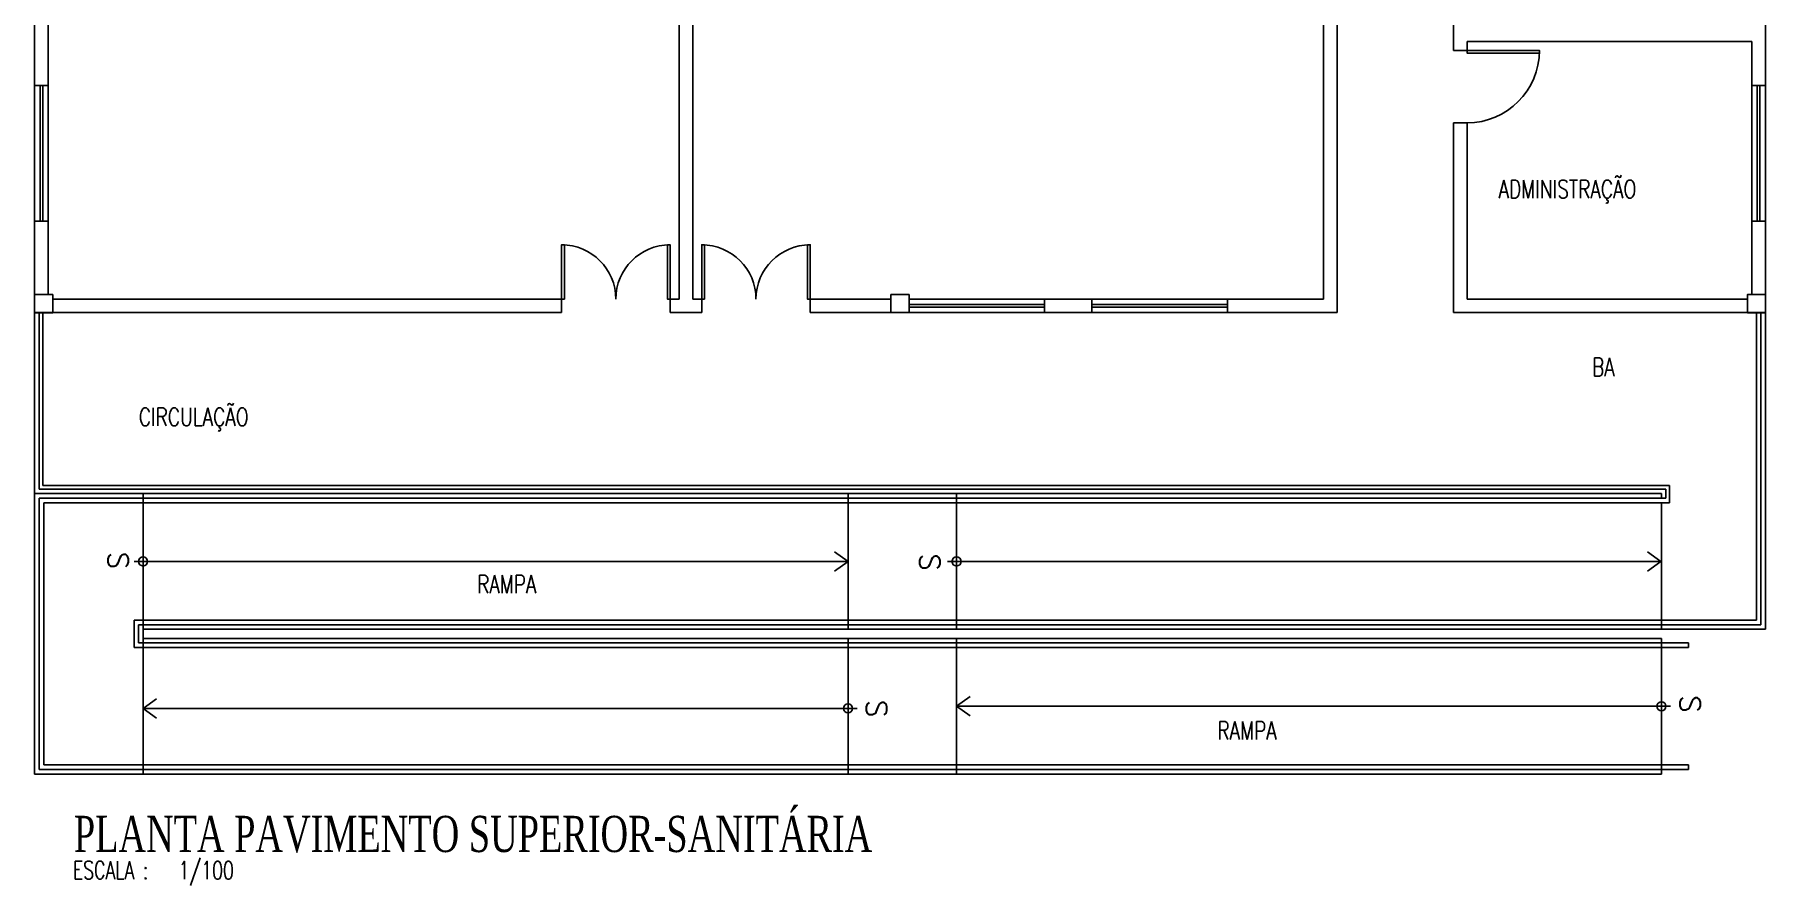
# Model space of a CAD drawing. Header units: inches. Extents: x 542787 to 543192, y 9574025 to 9574373.
# Drawn here: x 543172.57 to 543191.72, y 9574097.75 to 9574107.15 of the extents above; entities that cross this region are included whole.
import ezdxf
from ezdxf.enums import TextEntityAlignment as Align

# ---------------------------------------------------------------- set-up
doc = ezdxf.new("R2010")
doc.units = ezdxf.units.IN
doc.header["$MEASUREMENT"] = 0
doc.layers.add('I-ARQ', color=8, linetype='Continuous')
doc.layers.add('I-NORMO_INST', color=4, linetype='Continuous')
doc.styles.add('50-250', font='SIMPLEX.shx', dxfattribs={"height": 0.3})
doc.styles.add('ROMANS', font='romans.shx', dxfattribs={"height": 0.025})
doc.styles.add('TITULO', font='times.ttf')
doc.dimstyles.new('50-250', dxfattribs={"dimscale": 2.5, "dimtxt": 0.3, "dimasz": 0.06, "dimexe": 0.2, "dimexo": 0.1, "dimgap": 0.1, "dimtad": 1, "dimzin": 5, "dimdsep": 46, "dimtxsty": '50-250', "dimblk": 'DOT', "dimcen": 0.06, "dimclrd": 1, "dimclre": 1, "dimclrt": 2, "dimadec": 0, "dimazin": 0, "dimtfac": 1, "dimtmove": 2, "dimatfit": 3, "dimldrblk": 'DOT', "dimfxl": 1, "dimtolj": 1, "dimtzin": 4, "dimarcsym": 0})

# ---------------------------------------------------------------- blocks, each defined once
blk = doc.blocks.new('PS80')
at = {"layer": 'I-ARQ'}
blk.add_lwpolyline([(-0.03, 0.8), (-0.03, 0), (0, 0), (0, 0.8)], close=True, dxfattribs=at)
blk.add_arc((0, 0), 0.8, 90, 180, dxfattribs=at)
blk = doc.blocks.new('ps60')
at = {"layer": 'I-ARQ'}
blk.add_lwpolyline([(-0.03, 0.6), (-0.03, 0), (0, 0), (0, 0.6)], close=True, dxfattribs=at)
blk.add_arc((0, 0), 0.6, 90, 180, dxfattribs=at)
blk = doc.blocks.new('_Dot')
at = {"color": 0, "linetype": 'ByBlock'}
blk.add_line((-0.5, 0), (-1, 0), dxfattribs=at)
at = {"color": 0, "linetype": 'ByBlock', "const_width": 0.5}
blk.add_lwpolyline([(-0.25, 0, 1), (0.25, 0, 1)], format="xyb", close=True, dxfattribs=at)
blk = doc.blocks.new('TITOLO HS')
at = {"color": 253, "style": 'ROMANS', "width": 0.7}
blk.add_text('ESCALA :', height=0.002, dxfattribs=at).set_placement((-0.00005, -0.00001))
at = {"style": 'TITULO', "width": 0.7}
blk.add_attdef('LNOME', (0.00006, 0.003), '', height=0.006, dxfattribs=at)
at = {"color": 253, "style": 'ROMANS', "width": 0.7}
blk.add_attdef('LESC', (0.01163, -0.00003), '', height=0.002, dxfattribs=at)

msp = doc.modelspace()

# ---------------------------------------------------------------- linework, layer by layer
at = {"layer": 'I-ARQ'}
for p, q in [((543179.699, 9574104.231), (543179.699, 9574114.08)), ((543179.849, 9574104.231), (543179.849, 9574114.08)), ((543186.83, 9574114.03), (543186.83, 9574104.231)), ((543186.98, 9574112.43), (543186.98, 9574104.081)), ((543188.268, 9574110.18), (543188.268, 9574106.98)), ((543172.568, 9574106.592), (543172.568, 9574108.807)), ((543191.718, 9574106.592), (543191.718, 9574108.807)), ((543172.718, 9574106.592), (543172.718, 9574108.105)), ((543188.418, 9574107.08), (543188.418, 9574106.98)), ((543191.568, 9574107.08), (543188.418, 9574107.08)), ((543191.568, 9574106.592), (543191.568, 9574107.08)), ((543188.418, 9574106.98), (543188.268, 9574106.98)), ((543172.568, 9574105.092), (543172.568, 9574106.592)), ((543172.568, 9574106.592), (543172.718, 9574106.592)), ((543172.628, 9574106.592), (543172.628, 9574105.092)), ((543172.658, 9574105.092), (543172.658, 9574106.592)), ((543172.718, 9574105.092), (543172.718, 9574106.592)), ((543191.568, 9574105.092), (543191.568, 9574106.592)), ((543191.568, 9574106.592), (543191.718, 9574106.592)), ((543191.628, 9574106.592), (543191.628, 9574105.092)), ((543191.658, 9574105.092), (543191.658, 9574106.592)), ((543191.718, 9574105.092), (543191.718, 9574106.592)), ((543188.268, 9574106.18), (543188.268, 9574104.081)), ((543188.418, 9574106.18), (543188.268, 9574106.18)), ((543188.418, 9574106.18), (543188.418, 9574104.231)), ((543172.568, 9574104.081), (543172.568, 9574105.092)), ((543172.568, 9574105.092), (543172.718, 9574105.092)), ((543172.718, 9574105.092), (543172.718, 9574104.28)), ((543191.568, 9574105.092), (543191.718, 9574105.092)), ((543191.568, 9574104.28), (543191.568, 9574105.092)), ((543191.718, 9574104.081), (543191.718, 9574105.092)), ((543178.399, 9574104.231), (543172.768, 9574104.231)), ((543178.399, 9574104.081), (543178.399, 9574104.231)), ((543179.699, 9574104.231), (543179.599, 9574104.231)), ((543179.599, 9574104.081), (543179.599, 9574104.231)), ((543179.949, 9574104.231), (543179.849, 9574104.231)), ((543179.949, 9574104.081), (543179.949, 9574104.231)), ((543181.149, 9574104.081), (543181.149, 9574104.231)), ((543182.043, 9574104.231), (543181.149, 9574104.231)), ((543182.243, 9574104.231), (543183.743, 9574104.231)), ((543182.243, 9574104.081), (543182.243, 9574104.231)), ((543182.243, 9574104.171), (543183.743, 9574104.171)), ((543183.743, 9574104.081), (543183.743, 9574104.231)), ((543184.265, 9574104.231), (543183.743, 9574104.231)), ((543184.265, 9574104.081), (543184.265, 9574104.231)), ((543185.765, 9574104.231), (543184.265, 9574104.231)), ((543184.265, 9574104.081), (543184.265, 9574104.231)), ((543185.765, 9574104.171), (543184.265, 9574104.171)), ((543185.765, 9574104.081), (543185.765, 9574104.231)), ((543185.765, 9574104.231), (543186.83, 9574104.231)), ((543191.518, 9574104.231), (543188.418, 9574104.231)), ((543178.399, 9574104.081), (543172.568, 9574104.081)), ((543172.568, 9574104.081), (543172.568, 9574102.08)), ((543172.618, 9574104.081), (543172.618, 9574102.13)), ((543172.658, 9574104.081), (543172.658, 9574102.17)), ((543179.949, 9574104.081), (543179.599, 9574104.081)), ((543181.149, 9574104.081), (543182.043, 9574104.081)), ((543183.743, 9574104.141), (543182.243, 9574104.141)), ((543182.243, 9574104.081), (543183.743, 9574104.081)), ((543183.743, 9574104.081), (543184.265, 9574104.081)), ((543184.265, 9574104.141), (543185.765, 9574104.141)), ((543185.765, 9574104.081), (543184.265, 9574104.081)), ((543185.765, 9574104.081), (543186.98, 9574104.081)), ((543191.718, 9574104.081), (543188.268, 9574104.081)), ((543191.618, 9574100.68), (543191.618, 9574104.081)), ((543191.668, 9574100.63), (543191.668, 9574104.081)), ((543191.718, 9574100.58), (543191.718, 9574104.081)), ((543172.568, 9574102.08), (543190.568, 9574102.08)), ((543172.568, 9574102.08), (543172.568, 9574098.98)), ((543172.618, 9574102.13), (543190.618, 9574102.13)), ((543172.658, 9574102.17), (543190.658, 9574102.17)), ((543173.768, 9574102.08), (543173.768, 9574100.58)), ((543181.568, 9574102.08), (543181.568, 9574100.58)), ((543182.768, 9574102.08), (543182.768, 9574100.58)), ((543190.568, 9574102.03), (543190.568, 9574102.08)), ((543190.618, 9574102.03), (543190.618, 9574102.13)), ((543190.658, 9574101.98), (543190.658, 9574102.17)), ((543172.618, 9574102.03), (543172.618, 9574099.03)), ((543172.618, 9574102.03), (543173.768, 9574102.03)), ((543172.668, 9574101.98), (543172.668, 9574099.08)), ((543172.668, 9574101.98), (543173.768, 9574101.98)), ((543173.768, 9574102.03), (543190.618, 9574102.03)), ((543173.768, 9574101.98), (543190.658, 9574101.98)), ((543190.568, 9574100.58), (543190.568, 9574101.98)), ((543173.668, 9574100.68), (543191.618, 9574100.68)), ((543173.668, 9574100.68), (543173.668, 9574100.38)), ((543173.718, 9574100.63), (543191.668, 9574100.63)), ((543173.718, 9574100.63), (543173.718, 9574100.43)), ((543173.768, 9574100.58), (543191.718, 9574100.58)), ((543173.768, 9574100.48), (543173.768, 9574100.58)), ((543173.668, 9574100.38), (543190.868, 9574100.38)), ((543173.718, 9574100.43), (543190.868, 9574100.43)), ((543173.768, 9574100.48), (543190.568, 9574100.48)), ((543173.768, 9574100.48), (543173.768, 9574098.98)), ((543181.568, 9574100.48), (543181.568, 9574098.98)), ((543182.768, 9574100.48), (543182.768, 9574098.98)), ((543190.568, 9574100.48), (543190.568, 9574098.98)), ((543190.568, 9574098.98), (543190.568, 9574100.48)), ((543190.868, 9574100.38), (543190.868, 9574100.43)), ((543172.618, 9574099.03), (543190.868, 9574099.03)), ((543172.668, 9574099.08), (543190.868, 9574099.08)), ((543190.868, 9574099.03), (543190.868, 9574099.08)), ((543172.568, 9574098.98), (543173.768, 9574098.98)), ((543173.768, 9574098.98), (543190.568, 9574098.98))]:
    msp.add_line(p, q, dxfattribs=at)
for points in [[(543172.768, 9574104.28), (543172.768, 9574104.08), (543172.568, 9574104.08), (543172.568, 9574104.28)], [(543172.768, 9574104.28), (543172.768, 9574104.08), (543172.568, 9574104.08), (543172.568, 9574104.28)], [(543172.768, 9574104.28), (543172.768, 9574104.08), (543172.568, 9574104.08), (543172.568, 9574104.28)], [(543182.243, 9574104.281), (543182.243, 9574104.081), (543182.043, 9574104.081), (543182.043, 9574104.281)], [(543191.718, 9574104.28), (543191.718, 9574104.08), (543191.518, 9574104.08), (543191.518, 9574104.28)]]:
    msp.add_lwpolyline(points, close=True, dxfattribs=at)
for centre in [(543173.768, 9574101.33), (543182.768, 9574101.33), (543190.568, 9574099.73), (543181.568, 9574099.705)]:
    msp.add_circle(centre, 0.05, dxfattribs=at)

# ---------------------------------------------------------------- block references
at = {"layer": 'I-ARQ', "color": 1, "xscale": -1, "rotation": 270}
msp.add_blockref('PS80', (543188.418, 9574106.98), dxfattribs=at)
at = {"layer": 'I-ARQ', "color": 1, "xscale": -1}
for p in [(543178.399, 9574104.231), (543179.949, 9574104.231)]:
    msp.add_blockref('ps60', p, dxfattribs=at)
at = {"layer": 'I-ARQ', "color": 1}
for p in [(543179.599, 9574104.231), (543181.149, 9574104.231)]:
    msp.add_blockref('ps60', p, dxfattribs=at)
at = {"layer": 'I-NORMO_INST'}
ref = msp.add_blockref('TITOLO HS', (543172.997, 9574097.819), dxfattribs=dict(at, xscale=100, yscale=100, zscale=100))
ref.add_attrib('LNOME', 'PLANTA PAVIMENTO SUPERIOR-SANITÁRIA', (543173.002, 9574098.118), dxfattribs={"layer": '0', "height": 0.4, "style": 'TITULO', "width": 0.7})
ref.add_attrib('LESC', '1/100', (543174.16, 9574097.816), dxfattribs={"layer": '0', "color": 253, "height": 0.2, "style": 'ROMANS', "width": 0.7})

# ---------------------------------------------------------------- texts
at = {"layer": 'I-ARQ', "style": 'ROMANS', "width": 0.75}
for s, p in [('RAMPA', (543177.465, 9574100.978)), ('RAMPA ', (543185.656, 9574099.36))]:
    msp.add_text(s, height=0.2, dxfattribs=at).set_placement(p)
at = {"layer": 'I-ARQ', "char_height": 0.225, "attachment_point": 5, "rotation": 270, "style": '50-250'}
for insert in [(543173.495, 9574101.341), (543182.475, 9574101.323), (543181.886, 9574099.703), (543190.887, 9574099.754)]:
    msp.add_mtext('S', dxfattribs=dict(at, insert=insert))
at = {"layer": 'I-NORMO_INST', "style": 'ROMANS', "width": 0.75}
for s, p in [('ADMINISTRAÇÃO', (543189.528, 9574105.447)), ('CIRCULAÇÃO', (543174.328, 9574102.929))]:
    msp.add_text(s, height=0.2, dxfattribs=at).set_placement(p, align=Align.MIDDLE_CENTER)
msp.add_text('BA', height=0.2, dxfattribs=at).set_placement((543189.8, 9574103.38, -446))

# ---------------------------------------------------------------- leaders
at = {"layer": 'I-ARQ'}
for points in [[(543181.568, 9574101.33), (543173.668, 9574101.33)], [(543190.562, 9574101.33), (543182.668, 9574101.33)], [(543173.768, 9574099.705), (543181.668, 9574099.705)], [(543182.768, 9574099.73), (543190.668, 9574099.73)]]:
    msp.add_leader(points, dimstyle='50-250', override={"dimgap": 0.1, "dimtad": 0, "dimclrd": 8, "dimldrblk": 'Open90', "dimfxl": 0.01}, dxfattribs=at)

doc.saveas('drawing.dxf')
